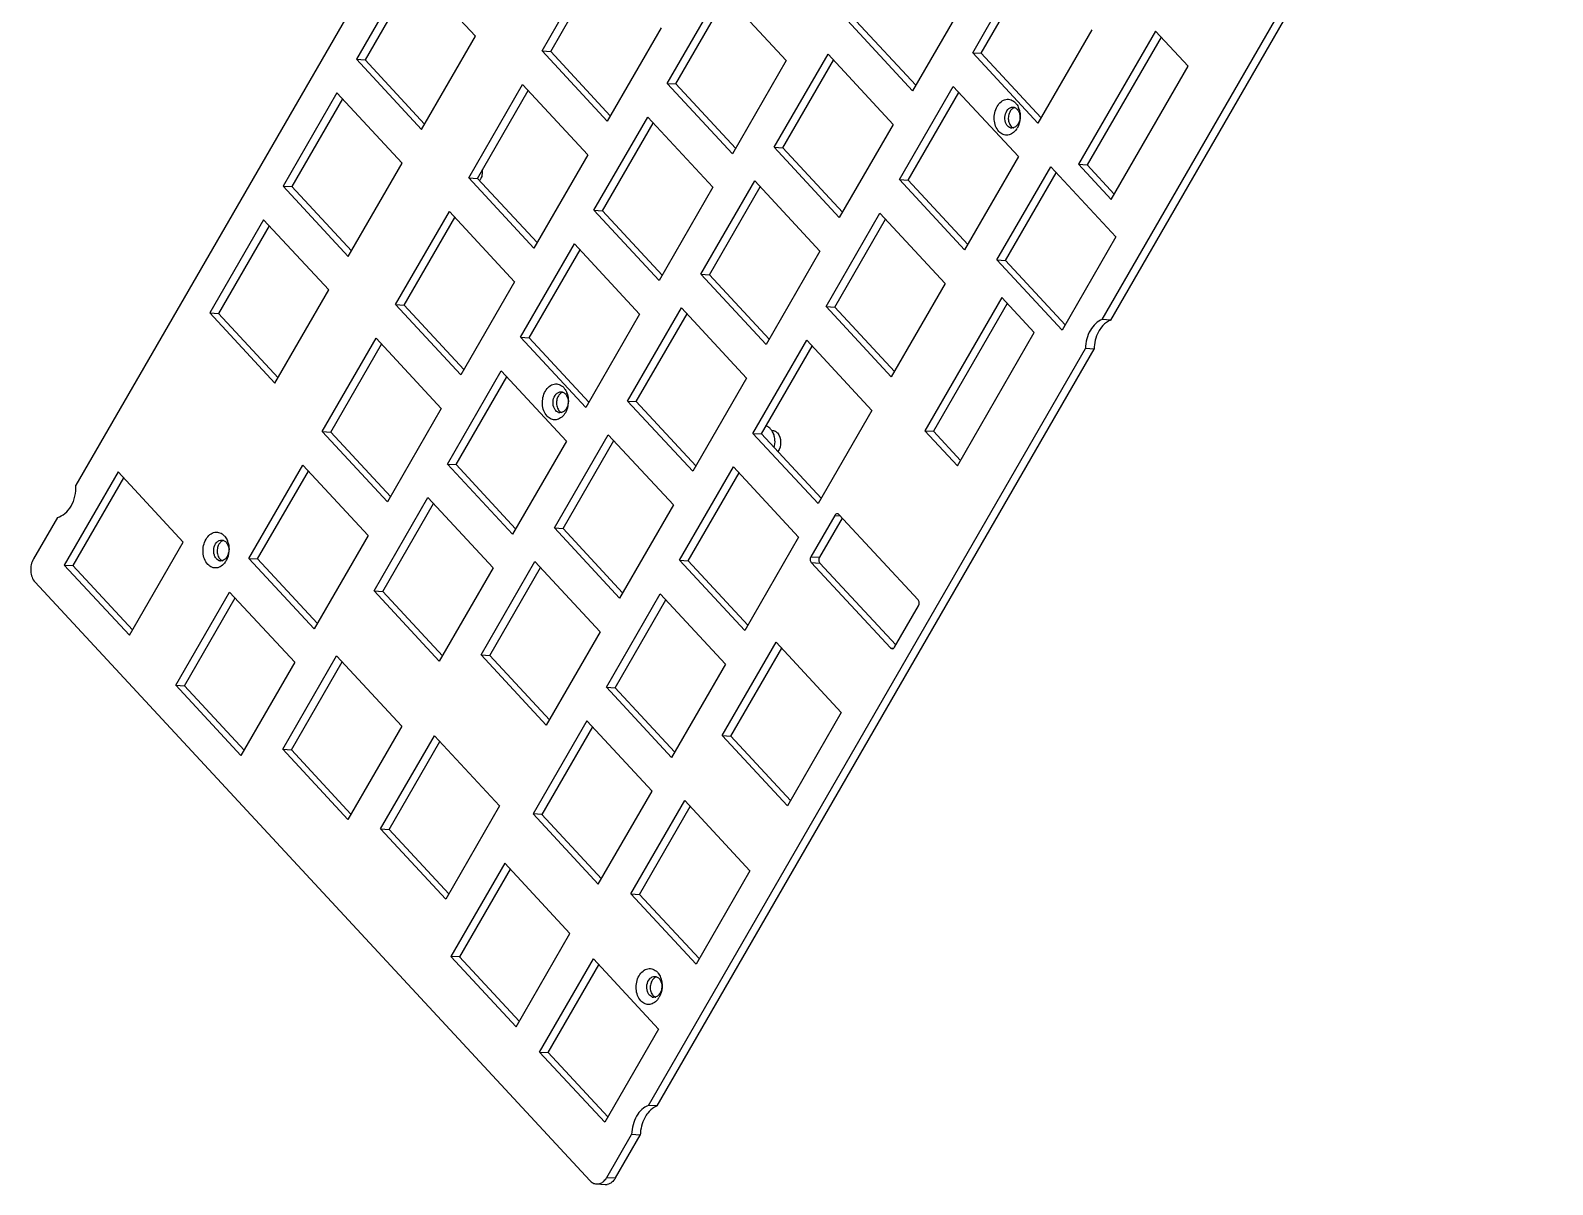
# Model space of a CAD drawing. Header units: millimetres. Extents: x -2394 to -1491, y -937 to 636.
# Drawn here: x -1924 to -1741.7, y -894.8 to -756.6 of the extents above; entities that cross this region are included whole.
import ezdxf

# ---------------------------------------------------------------- set-up
doc = ezdxf.new("R2010")
doc.units = ezdxf.units.MM
doc.header["$LTSCALE"] = 30.734
doc.layers.get('0').update_dxf_attribs({"linetype": 'CONTINUOUS'})

msp = doc.modelspace()

# ---------------------------------------------------------------- linework, layer by layer
at = {"color": 7, "linetype": 'Continuous'}
for p, q in [((-1795.633, -791.195), (-1742.747, -699.595)), ((-1794.596, -791.265), (-1741.711, -699.665)), ((-1866.416, -720.784), (-1918.532, -811.052)), ((-1878.506, -748.852), (-1884.953, -760.019)), ((-1870.703, -757.27), (-1878.506, -748.852)), ((-1862.716, -759.025), (-1856.269, -747.858)), ((-1861.68, -759.095), (-1855.605, -748.574)), ((-1811.151, -759.246), (-1804.703, -748.078)), ((-1810.115, -759.316), (-1804.04, -748.794)), ((-1877.842, -749.568), (-1883.917, -760.089)), ((-1847.733, -762.918), (-1841.286, -751.751)), ((-1846.697, -762.988), (-1840.622, -752.467)), ((-1841.286, -751.751), (-1833.483, -760.169)), ((-1811.898, -752.628), (-1818.345, -763.795)), ((-1848.466, -756.276), (-1854.913, -767.444)), ((-1818.345, -763.795), (-1826.148, -755.377)), ((-1817.972, -763.149), (-1825.112, -755.447)), ((-1877.15, -768.437), (-1870.703, -757.27)), ((-1796.901, -756.497), (-1803.348, -767.664)), ((-1789.257, -756.652), (-1798.468, -772.606)), ((-1788.594, -757.368), (-1797.431, -772.676)), ((-1785.355, -760.861), (-1789.257, -756.652)), ((-1884.953, -760.019), (-1877.15, -768.437)), ((-1884.953, -760.019), (-1883.917, -760.089)), ((-1854.913, -767.444), (-1862.716, -759.025)), ((-1862.716, -759.025), (-1861.68, -759.095)), ((-1854.541, -766.798), (-1861.68, -759.095)), ((-1834.921, -770.572), (-1828.474, -759.405)), ((-1828.474, -759.405), (-1820.671, -767.823)), ((-1811.151, -759.246), (-1810.115, -759.316)), ((-1803.348, -767.664), (-1811.151, -759.246)), ((-1802.975, -767.018), (-1810.115, -759.316)), ((-1883.917, -760.089), (-1876.777, -767.792)), ((-1833.483, -760.169), (-1839.93, -771.337)), ((-1833.885, -770.642), (-1827.81, -760.121)), ((-1794.566, -776.815), (-1785.355, -760.861)), ((-1871.489, -774.221), (-1865.042, -763.054)), ((-1865.042, -763.054), (-1857.239, -771.472)), ((-1839.93, -771.337), (-1847.733, -762.918)), ((-1847.733, -762.918), (-1846.697, -762.988)), ((-1839.557, -770.691), (-1846.697, -762.988)), ((-1819.924, -774.441), (-1813.477, -763.274)), ((-1813.477, -763.274), (-1805.674, -771.692)), ((-1887.279, -764.047), (-1893.726, -775.215)), ((-1886.615, -764.763), (-1892.69, -775.285)), ((-1879.476, -772.466), (-1887.279, -764.047)), ((-1870.453, -774.291), (-1864.379, -763.769)), ((-1818.888, -774.511), (-1812.813, -763.99)), ((-1856.506, -778.114), (-1850.059, -766.947)), ((-1850.059, -766.947), (-1842.256, -775.365)), ((-1855.47, -778.184), (-1849.395, -767.662)), ((-1820.671, -767.823), (-1827.118, -778.99)), ((-1827.118, -778.99), (-1834.921, -770.572)), ((-1834.921, -770.572), (-1833.885, -770.642)), ((-1826.745, -778.345), (-1833.885, -770.642)), ((-1885.923, -783.633), (-1879.476, -772.466)), ((-1857.239, -771.472), (-1863.687, -782.639)), ((-1805.674, -771.692), (-1812.121, -782.859)), ((-1798.468, -772.606), (-1797.431, -772.676)), ((-1798.468, -772.606), (-1794.566, -776.815)), ((-1797.431, -772.676), (-1794.193, -776.169)), ((-1863.687, -782.639), (-1871.489, -774.221)), ((-1871.489, -774.221), (-1870.453, -774.291)), ((-1863.314, -781.993), (-1870.453, -774.291)), ((-1843.694, -785.768), (-1837.247, -774.6)), ((-1837.247, -774.6), (-1829.444, -783.019)), ((-1819.924, -774.441), (-1818.888, -774.511)), ((-1812.121, -782.859), (-1819.924, -774.441)), ((-1811.748, -782.214), (-1818.888, -774.511)), ((-1808.247, -784.061), (-1801.8, -772.894)), ((-1807.211, -784.131), (-1801.136, -773.61)), ((-1801.8, -772.894), (-1793.997, -781.312)), ((-1893.726, -775.215), (-1885.923, -783.633)), ((-1893.726, -775.215), (-1892.69, -775.285)), ((-1892.69, -775.285), (-1885.55, -782.987)), ((-1842.256, -775.365), (-1848.703, -786.532)), ((-1842.658, -785.838), (-1836.583, -775.316)), ((-1880.263, -789.416), (-1873.815, -778.249)), ((-1873.815, -778.249), (-1866.012, -786.667)), ((-1848.703, -786.532), (-1856.506, -778.114)), ((-1856.506, -778.114), (-1855.47, -778.184)), ((-1848.33, -785.886), (-1855.47, -778.184)), ((-1896.052, -779.243), (-1902.499, -790.41)), ((-1895.388, -779.959), (-1901.463, -790.48)), ((-1888.249, -787.661), (-1896.052, -779.243)), ((-1879.226, -789.486), (-1873.152, -778.965)), ((-1828.697, -789.637), (-1822.25, -778.469)), ((-1827.661, -789.707), (-1821.586, -779.185)), ((-1822.25, -778.469), (-1814.447, -786.888)), ((-1793.997, -781.312), (-1800.444, -792.479)), ((-1865.279, -793.309), (-1858.832, -782.142)), ((-1864.243, -793.379), (-1858.168, -782.858)), ((-1858.832, -782.142), (-1851.029, -790.56)), ((-1829.444, -783.019), (-1835.891, -794.186)), ((-1808.247, -784.061), (-1807.211, -784.131)), ((-1800.444, -792.479), (-1808.247, -784.061)), ((-1800.072, -791.834), (-1807.211, -784.131)), ((-1866.012, -786.667), (-1872.46, -797.835)), ((-1835.891, -794.186), (-1843.694, -785.768)), ((-1843.694, -785.768), (-1842.658, -785.838)), ((-1835.518, -793.54), (-1842.658, -785.838)), ((-1814.447, -786.888), (-1820.894, -798.055)), ((-1894.696, -798.828), (-1888.249, -787.661)), ((-1807.678, -788.559), (-1816.889, -804.512)), ((-1803.777, -792.768), (-1807.678, -788.559)), ((-1902.499, -790.41), (-1894.696, -798.828)), ((-1902.499, -790.41), (-1901.463, -790.48)), ((-1901.463, -790.48), (-1894.324, -798.183)), ((-1872.46, -797.835), (-1880.263, -789.416)), ((-1880.263, -789.416), (-1879.226, -789.486)), ((-1872.087, -797.189), (-1879.226, -789.486)), ((-1851.029, -790.56), (-1857.476, -801.727)), ((-1852.467, -800.963), (-1846.02, -789.796)), ((-1851.431, -801.033), (-1845.356, -790.512)), ((-1846.02, -789.796), (-1838.217, -798.214)), ((-1828.697, -789.637), (-1827.661, -789.707)), ((-1820.894, -798.055), (-1828.697, -789.637)), ((-1820.521, -797.409), (-1827.661, -789.707)), ((-1807.015, -789.275), (-1815.852, -804.582)), ((-1812.987, -808.721), (-1803.777, -792.768)), ((-1794.596, -791.265), (-1795.633, -791.195)), ((-1889.036, -804.612), (-1882.588, -793.445)), ((-1887.999, -804.682), (-1881.925, -794.16)), ((-1882.588, -793.445), (-1874.785, -801.863)), ((-1857.476, -801.727), (-1865.279, -793.309)), ((-1865.279, -793.309), (-1864.243, -793.379)), ((-1857.104, -801.082), (-1864.243, -793.379)), ((-1849.975, -885.319), (-1797.643, -794.677)), ((-1837.47, -804.832), (-1831.023, -793.665)), ((-1836.434, -804.902), (-1830.359, -794.381)), ((-1831.023, -793.665), (-1823.22, -802.083)), ((-1796.606, -794.747), (-1797.643, -794.677)), ((-1848.939, -885.389), (-1796.606, -794.747)), ((-1874.052, -808.505), (-1867.605, -797.337)), ((-1873.016, -808.575), (-1866.941, -798.053)), ((-1867.605, -797.337), (-1859.802, -805.756)), ((-1838.217, -798.214), (-1844.664, -809.381)), ((-1874.785, -801.863), (-1881.233, -813.03)), ((-1844.664, -809.381), (-1852.467, -800.963)), ((-1852.467, -800.963), (-1851.431, -801.033)), ((-1844.292, -808.736), (-1851.431, -801.033)), ((-1823.22, -802.083), (-1829.667, -813.25)), ((-1881.233, -813.03), (-1889.036, -804.612)), ((-1889.036, -804.612), (-1887.999, -804.682)), ((-1880.86, -812.384), (-1887.999, -804.682)), ((-1861.24, -816.159), (-1854.793, -804.991)), ((-1854.793, -804.991), (-1846.99, -813.41)), ((-1829.667, -813.25), (-1837.47, -804.832)), ((-1837.47, -804.832), (-1836.434, -804.902)), ((-1829.294, -812.605), (-1836.434, -804.902)), ((-1835.246, -804.472), (-1835.128, -804.48)), ((-1816.889, -804.512), (-1815.852, -804.582)), ((-1816.889, -804.512), (-1812.987, -808.721)), ((-1815.852, -804.582), (-1812.614, -808.075)), ((-1859.802, -805.756), (-1866.249, -816.923)), ((-1860.204, -816.229), (-1854.13, -805.707)), ((-1897.809, -819.807), (-1891.361, -808.64)), ((-1891.361, -808.64), (-1883.558, -817.058)), ((-1866.249, -816.923), (-1874.052, -808.505)), ((-1874.052, -808.505), (-1873.016, -808.575)), ((-1865.877, -816.277), (-1873.016, -808.575)), ((-1846.243, -820.028), (-1839.796, -808.86)), ((-1839.796, -808.86), (-1831.993, -817.279)), ((-1913.483, -809.434), (-1919.93, -820.602)), ((-1912.819, -810.15), (-1918.894, -820.672)), ((-1905.68, -817.853), (-1913.483, -809.434)), ((-1896.772, -819.877), (-1890.698, -809.356)), ((-1845.207, -820.098), (-1839.132, -809.576)), ((-1882.825, -823.7), (-1876.378, -812.533)), ((-1876.378, -812.533), (-1868.575, -820.951)), ((-1881.789, -823.77), (-1875.715, -813.249)), ((-1846.99, -813.41), (-1853.438, -824.577)), ((-1827.669, -814.659), (-1830.524, -819.604)), ((-1827.669, -814.659), (-1827.029, -814.702)), ((-1817.685, -824.782), (-1827.16, -814.56)), ((-1920.759, -814.908), (-1923.618, -819.86)), ((-1853.438, -824.577), (-1861.24, -816.159)), ((-1861.24, -816.159), (-1860.204, -816.229)), ((-1853.065, -823.931), (-1860.204, -816.229)), ((-1826.775, -814.975), (-1829.488, -819.674)), ((-1912.127, -829.02), (-1905.68, -817.853)), ((-1883.558, -817.058), (-1890.006, -828.225)), ((-1831.993, -817.279), (-1838.44, -828.446)), ((-1890.006, -828.225), (-1897.809, -819.807)), ((-1897.809, -819.807), (-1896.772, -819.877)), ((-1889.633, -827.58), (-1896.772, -819.877)), ((-1870.014, -831.354), (-1863.566, -820.187)), ((-1863.566, -820.187), (-1855.763, -828.605)), ((-1838.44, -828.446), (-1846.243, -820.028)), ((-1846.243, -820.028), (-1845.207, -820.098)), ((-1838.068, -827.8), (-1845.207, -820.098)), ((-1830.524, -819.604), (-1829.488, -819.674)), ((-1919.93, -820.602), (-1912.127, -829.02)), ((-1919.93, -820.602), (-1918.894, -820.672)), ((-1918.894, -820.672), (-1911.755, -828.374)), ((-1868.575, -820.951), (-1875.023, -832.118)), ((-1868.977, -831.424), (-1862.903, -820.903)), ((-1830.476, -820.304), (-1829.439, -820.373)), ((-1830.476, -820.304), (-1821.001, -830.526)), ((-1829.439, -820.373), (-1820.349, -830.18)), ((-1923.424, -822.658), (-1856.988, -894.333)), ((-1906.582, -835.003), (-1900.134, -823.836)), ((-1900.134, -823.836), (-1892.332, -832.254)), ((-1875.023, -832.118), (-1882.825, -823.7)), ((-1882.825, -823.7), (-1881.789, -823.77)), ((-1874.65, -831.473), (-1881.789, -823.77)), ((-1905.546, -835.073), (-1899.471, -824.551)), ((-1855.016, -835.223), (-1848.569, -824.056)), ((-1853.98, -835.293), (-1847.906, -824.772)), ((-1848.569, -824.056), (-1840.766, -832.474)), ((-1820.492, -830.427), (-1817.636, -825.482)), ((-1855.763, -828.605), (-1862.211, -839.772)), ((-1841.131, -841.018), (-1834.684, -829.851)), ((-1840.095, -841.088), (-1834.021, -830.567)), ((-1834.684, -829.851), (-1826.881, -838.269)), ((-1821.001, -830.526), (-1820.611, -830.552)), ((-1892.332, -832.254), (-1898.779, -843.421)), ((-1893.77, -842.657), (-1887.323, -831.489)), ((-1892.734, -842.727), (-1886.659, -832.205)), ((-1887.323, -831.489), (-1879.52, -839.908)), ((-1862.211, -839.772), (-1870.014, -831.354)), ((-1870.014, -831.354), (-1868.977, -831.424)), ((-1861.838, -839.126), (-1868.977, -831.424)), ((-1840.766, -832.474), (-1847.214, -843.641)), ((-1898.779, -843.421), (-1906.582, -835.003)), ((-1906.582, -835.003), (-1905.546, -835.073)), ((-1898.406, -842.775), (-1905.546, -835.073)), ((-1855.016, -835.223), (-1853.98, -835.293)), ((-1847.214, -843.641), (-1855.016, -835.223)), ((-1846.841, -842.995), (-1853.98, -835.293)), ((-1826.881, -838.269), (-1833.329, -849.437)), ((-1879.52, -839.908), (-1885.967, -851.075)), ((-1857.342, -839.251), (-1863.79, -850.419)), ((-1856.679, -839.967), (-1862.753, -850.488)), ((-1849.539, -847.669), (-1857.342, -839.251)), ((-1882.054, -852.209), (-1875.607, -841.042)), ((-1881.018, -852.279), (-1874.943, -841.757)), ((-1875.607, -841.042), (-1867.804, -849.46)), ((-1841.131, -841.018), (-1840.095, -841.088)), ((-1833.329, -849.437), (-1841.131, -841.018)), ((-1832.956, -848.791), (-1840.095, -841.088)), ((-1885.967, -851.075), (-1893.77, -842.657)), ((-1893.77, -842.657), (-1892.734, -842.727)), ((-1885.594, -850.429), (-1892.734, -842.727)), ((-1855.987, -858.837), (-1849.539, -847.669)), ((-1852.076, -859.975), (-1845.629, -848.808)), ((-1845.629, -848.808), (-1837.826, -857.226)), ((-1867.804, -849.46), (-1874.251, -860.627)), ((-1863.79, -850.419), (-1855.987, -858.837)), ((-1862.753, -850.488), (-1863.79, -850.419)), ((-1862.753, -850.488), (-1855.614, -858.191)), ((-1851.04, -860.045), (-1844.965, -849.523)), ((-1874.251, -860.627), (-1882.054, -852.209)), ((-1882.054, -852.209), (-1881.018, -852.279)), ((-1873.878, -859.981), (-1881.018, -852.279)), ((-1867.191, -856.309), (-1873.638, -867.477)), ((-1859.388, -864.727), (-1867.191, -856.309)), ((-1866.527, -857.025), (-1872.602, -867.546)), ((-1837.826, -857.226), (-1844.273, -868.393)), ((-1852.076, -859.975), (-1851.04, -860.045)), ((-1844.273, -868.393), (-1852.076, -859.975)), ((-1843.9, -867.747), (-1851.04, -860.045)), ((-1865.835, -875.895), (-1859.388, -864.727)), ((-1873.638, -867.477), (-1865.835, -875.895)), ((-1872.602, -867.546), (-1873.638, -867.477)), ((-1872.602, -867.546), (-1865.462, -875.249)), ((-1863.02, -878.931), (-1856.573, -867.764)), ((-1861.984, -879.001), (-1855.91, -868.48)), ((-1856.573, -867.764), (-1848.77, -876.182)), ((-1848.77, -876.182), (-1855.218, -887.349)), ((-1863.02, -878.931), (-1861.984, -879.001)), ((-1855.218, -887.349), (-1863.02, -878.931)), ((-1854.845, -886.704), (-1861.984, -879.001)), ((-1848.939, -885.389), (-1849.975, -885.319)), ((-1854.952, -893.94), (-1851.985, -888.801)), ((-1853.916, -894.01), (-1850.949, -888.871)), ((-1850.949, -888.871), (-1851.985, -888.801)), ((-1856.202, -894.733), (-1855.165, -894.803)), ((-1854.952, -893.94), (-1853.916, -894.01))]:
    msp.add_line(p, q, dxfattribs=at)
for centre, radius, start, end in [((-1807.848, -766.747), 2.369, 19.34518, 21.50483), ((-1806.429, -767.586), 0.673, 249.4994, 254.31806), ((-1806.435, -767.605), 0.653, 254.34493, 266.14095), ((-1806.445, -767.549), 0.711, 285.6252, 289.42101), ((-1807.75, -767.147), 2.23, 325.30026, 330.02624), ((-1871.911, -773.425), 2.07, 347.67468, 4.8481), ((-1861.948, -800.841), 2.369, 19.34518, 21.50483), ((-1860.53, -801.68), 0.673, 249.4994, 254.31806), ((-1860.536, -801.699), 0.653, 254.34493, 266.14095), ((-1860.546, -801.642), 0.711, 285.6252, 289.42101), ((-1861.85, -801.241), 2.23, 325.30026, 330.02624), ((-1836.209, -804.986), 1.078, 70.04247, 72.78844), ((-1902.587, -818.59), 2.369, 19.34518, 21.50483), ((-1901.169, -819.429), 0.673, 249.4994, 254.31806), ((-1901.174, -819.448), 0.653, 254.34493, 266.14095), ((-1901.185, -819.391), 0.711, 285.6252, 289.42101), ((-1902.489, -818.99), 2.23, 325.30026, 330.02624), ((-1850.728, -870.862), 2.369, 19.34518, 21.50483), ((-1849.309, -871.702), 0.673, 249.4994, 254.31806), ((-1849.315, -871.721), 0.653, 254.34493, 266.14095), ((-1849.325, -871.664), 0.711, 285.6252, 289.42101), ((-1850.63, -871.262), 2.23, 325.30026, 330.02624), ((-1855.095, -893.743), 1.062, 266.21283, 280.45721)]:
    msp.add_arc(centre, radius, start, end, dxfattribs=at)
for points, knots in [([(-1808.007, -768.683), (-1808.352, -768.311), (-1808.624, -767.49), (-1808.542, -766.434), (-1808.265, -765.678), (-1807.8, -765.099), (-1807.189, -764.786), (-1806.526, -764.838), (-1806.173, -765.095), (-1806.026, -765.253)], [0, 0, 0, 0, 0.2627513, 0.407557, 0.5469772, 0.6729125, 0.7839529, 0.8884344, 1, 1, 1, 1]), ([(-1806.026, -765.253), (-1805.987, -765.296), (-1805.83, -765.485), (-1805.712, -765.705), (-1805.643, -765.878)], [0, 0, 0, 0, 0.2380765, 1, 1, 1, 1]), ([(-1807.216, -767.582), (-1807.304, -767.324), (-1807.337, -766.769), (-1807.119, -766.25), (-1806.946, -766.056)], [0, 0, 0, 0, 0.5116141, 1, 1, 1, 1]), ([(-1806.946, -766.056), (-1806.863, -765.962), (-1806.67, -765.806), (-1806.424, -765.755), (-1806.311, -765.763)], [0, 0, 0, 0, 0.5251894, 1, 1, 1, 1]), ([(-1806.884, -767.072), (-1806.885, -767.143), (-1806.872, -767.413), (-1806.791, -767.683), (-1806.689, -767.855)], [0, 0, 0, 0, 0.261664, 1, 1, 1, 1]), ([(-1806.531, -766.084), (-1806.559, -766.114), (-1806.665, -766.249), (-1806.744, -766.404), (-1806.788, -766.527)], [0, 0, 0, 0, 0.2391772, 1, 1, 1, 1]), ([(-1806.121, -765.815), (-1806.159, -765.825), (-1806.314, -765.883), (-1806.448, -765.99), (-1806.531, -766.084)], [0, 0, 0, 0, 0.237164, 1, 1, 1, 1]), ([(-1805.819, -766.013), (-1805.765, -766.071), (-1805.564, -766.353), (-1805.488, -766.712), (-1805.491, -766.976)], [0, 0, 0, 0, 0.2303945, 1, 1, 1, 1]), ([(-1805.469, -766.67), (-1805.46, -766.81), (-1805.461, -767.357), (-1805.615, -767.908), (-1805.818, -768.261)], [0, 0, 0, 0, 0.256167, 1, 1, 1, 1]), ([(-1805.612, -765.962), (-1805.593, -766.018), (-1805.521, -766.248), (-1805.482, -766.488), (-1805.469, -766.67)], [0, 0, 0, 0, 0.2445506, 1, 1, 1, 1]), ([(-1805.917, -768.416), (-1806.044, -768.599), (-1806.34, -768.914), (-1806.926, -769.158), (-1807.54, -769.077), (-1807.869, -768.832), (-1808.007, -768.683)], [0, 0, 0, 0, 0.2734501, 0.5171602, 0.7503839, 1, 1, 1, 1]), ([(-1806.971, -768.007), (-1806.997, -767.979), (-1807.101, -767.851), (-1807.175, -767.701), (-1807.216, -767.582)], [0, 0, 0, 0, 0.2365284, 1, 1, 1, 1]), ([(-1806.665, -768.217), (-1806.693, -768.207), (-1806.807, -768.156), (-1806.907, -768.076), (-1806.971, -768.007)], [0, 0, 0, 0, 0.2418604, 1, 1, 1, 1]), ([(-1806.556, -768.035), (-1806.535, -768.058), (-1806.448, -768.143), (-1806.342, -768.21), (-1806.259, -768.242)], [0, 0, 0, 0, 0.2601906, 1, 1, 1, 1]), ([(-1805.588, -767.521), (-1805.645, -767.682), (-1805.801, -767.97), (-1806.069, -768.17), (-1806.209, -768.219)], [0, 0, 0, 0, 0.5349824, 1, 1, 1, 1]), ([(-1869.889, -773.867), (-1869.903, -773.932), (-1869.97, -774.18), (-1870.088, -774.415), (-1870.204, -774.565)], [0, 0, 0, 0, 0.2609376, 1, 1, 1, 1]), ([(-1795.633, -791.195), (-1795.921, -791.301), (-1796.483, -791.664), (-1797.114, -792.488), (-1797.529, -793.524), (-1797.635, -794.288), (-1797.643, -794.677)], [0, 0, 0, 0, 0.2177218, 0.4602171, 0.72452, 1, 1, 1, 1]), ([(-1795.723, -792.118), (-1795.861, -792.291), (-1796.368, -793.079), (-1796.592, -794.034), (-1796.606, -794.747)], [0, 0, 0, 0, 0.2370169, 1, 1, 1, 1]), ([(-1794.596, -791.265), (-1794.702, -791.304), (-1795.134, -791.503), (-1795.498, -791.834), (-1795.723, -792.118)], [0, 0, 0, 0, 0.2365376, 1, 1, 1, 1]), ([(-1862.107, -802.777), (-1862.452, -802.405), (-1862.724, -801.584), (-1862.643, -800.528), (-1862.365, -799.772), (-1861.901, -799.192), (-1861.289, -798.879), (-1860.627, -798.932), (-1860.273, -799.189), (-1860.127, -799.347)], [0, 0, 0, 0, 0.2627513, 0.407557, 0.5469772, 0.6729125, 0.7839529, 0.8884344, 1, 1, 1, 1]), ([(-1861.316, -801.676), (-1861.404, -801.418), (-1861.438, -800.863), (-1861.22, -800.344), (-1861.047, -800.149)], [0, 0, 0, 0, 0.5116141, 1, 1, 1, 1]), ([(-1861.047, -800.149), (-1860.963, -800.055), (-1860.771, -799.9), (-1860.525, -799.849), (-1860.411, -799.857)], [0, 0, 0, 0, 0.5251894, 1, 1, 1, 1]), ([(-1860.222, -799.908), (-1860.259, -799.919), (-1860.414, -799.976), (-1860.548, -800.083), (-1860.632, -800.177)], [0, 0, 0, 0, 0.237164, 1, 1, 1, 1]), ([(-1860.127, -799.347), (-1860.087, -799.39), (-1859.93, -799.579), (-1859.812, -799.798), (-1859.744, -799.972)], [0, 0, 0, 0, 0.2380765, 1, 1, 1, 1]), ([(-1859.92, -800.107), (-1859.866, -800.165), (-1859.664, -800.446), (-1859.588, -800.805), (-1859.592, -801.07)], [0, 0, 0, 0, 0.2303945, 1, 1, 1, 1]), ([(-1859.713, -800.056), (-1859.693, -800.111), (-1859.622, -800.342), (-1859.582, -800.582), (-1859.57, -800.763)], [0, 0, 0, 0, 0.2445506, 1, 1, 1, 1]), ([(-1861.071, -802.101), (-1861.097, -802.072), (-1861.201, -801.945), (-1861.276, -801.795), (-1861.316, -801.676)], [0, 0, 0, 0, 0.2365284, 1, 1, 1, 1]), ([(-1860.984, -801.166), (-1860.985, -801.237), (-1860.972, -801.507), (-1860.892, -801.777), (-1860.79, -801.949)], [0, 0, 0, 0, 0.261664, 1, 1, 1, 1]), ([(-1860.632, -800.177), (-1860.659, -800.208), (-1860.766, -800.342), (-1860.844, -800.498), (-1860.888, -800.621)], [0, 0, 0, 0, 0.2391772, 1, 1, 1, 1]), ([(-1859.688, -801.615), (-1859.745, -801.776), (-1859.901, -802.063), (-1860.169, -802.264), (-1860.309, -802.313)], [0, 0, 0, 0, 0.5349824, 1, 1, 1, 1]), ([(-1859.57, -800.763), (-1859.56, -800.903), (-1859.562, -801.451), (-1859.715, -802.002), (-1859.919, -802.355)], [0, 0, 0, 0, 0.256167, 1, 1, 1, 1]), ([(-1860.017, -802.51), (-1860.144, -802.693), (-1860.44, -803.008), (-1861.027, -803.251), (-1861.641, -803.17), (-1861.969, -802.926), (-1862.107, -802.777)], [0, 0, 0, 0, 0.2734501, 0.5171602, 0.7503839, 1, 1, 1, 1]), ([(-1860.766, -802.311), (-1860.794, -802.3), (-1860.907, -802.249), (-1861.007, -802.17), (-1861.071, -802.101)], [0, 0, 0, 0, 0.2418604, 1, 1, 1, 1]), ([(-1860.656, -802.129), (-1860.635, -802.152), (-1860.548, -802.237), (-1860.443, -802.303), (-1860.359, -802.336)], [0, 0, 0, 0, 0.2601906, 1, 1, 1, 1]), ([(-1835.345, -804.312), (-1835.38, -804.273), (-1835.525, -804.133), (-1835.701, -804.024), (-1835.841, -803.973)], [0, 0, 0, 0, 0.2609234, 1, 1, 1, 1]), ([(-1834.988, -804.893), (-1835.002, -804.858), (-1835.059, -804.724), (-1835.13, -804.596), (-1835.191, -804.506)], [0, 0, 0, 0, 0.2568867, 1, 1, 1, 1]), ([(-1834.826, -805.629), (-1834.831, -805.565), (-1834.857, -805.314), (-1834.919, -805.067), (-1834.988, -804.893)], [0, 0, 0, 0, 0.2562979, 1, 1, 1, 1]), ([(-1834.911, -804.526), (-1834.877, -804.539), (-1834.738, -804.6), (-1834.616, -804.696), (-1834.539, -804.78)], [0, 0, 0, 0, 0.2414709, 1, 1, 1, 1]), ([(-1834.539, -804.78), (-1834.279, -805.06), (-1834.028, -805.879), (-1834.245, -806.688), (-1834.48, -807.013)], [0, 0, 0, 0, 0.4874752, 1, 1, 1, 1]), ([(-1920.759, -814.908), (-1920.428, -814.827), (-1919.766, -814.465), (-1919.041, -813.547), (-1918.594, -812.364), (-1918.514, -811.492), (-1918.532, -811.052)], [0, 0, 0, 0, 0.2143395, 0.4562139, 0.7227617, 1, 1, 1, 1]), ([(-1827.356, -814.46), (-1827.416, -814.456), (-1827.548, -814.497), (-1827.634, -814.599), (-1827.669, -814.659)], [0, 0, 0, 0, 0.4637418, 1, 1, 1, 1]), ([(-1827.16, -814.56), (-1827.173, -814.546), (-1827.228, -814.495), (-1827.302, -814.464), (-1827.356, -814.46)], [0, 0, 0, 0, 0.265136, 1, 1, 1, 1]), ([(-1902.746, -820.526), (-1903.091, -820.154), (-1903.363, -819.333), (-1903.282, -818.277), (-1903.004, -817.521), (-1902.54, -816.942), (-1901.928, -816.629), (-1901.266, -816.681), (-1900.912, -816.938), (-1900.766, -817.096)], [0, 0, 0, 0, 0.2627513, 0.407557, 0.5469772, 0.6729125, 0.7839529, 0.8884344, 1, 1, 1, 1]), ([(-1901.955, -819.425), (-1902.043, -819.167), (-1902.077, -818.612), (-1901.859, -818.093), (-1901.686, -817.898)], [0, 0, 0, 0, 0.5116141, 1, 1, 1, 1]), ([(-1901.686, -817.898), (-1901.602, -817.804), (-1901.41, -817.649), (-1901.164, -817.598), (-1901.05, -817.606)], [0, 0, 0, 0, 0.5251894, 1, 1, 1, 1]), ([(-1901.271, -817.926), (-1901.298, -817.957), (-1901.405, -818.091), (-1901.483, -818.247), (-1901.527, -818.37)], [0, 0, 0, 0, 0.2391772, 1, 1, 1, 1]), ([(-1900.861, -817.657), (-1900.898, -817.668), (-1901.053, -817.726), (-1901.187, -817.832), (-1901.271, -817.926)], [0, 0, 0, 0, 0.237164, 1, 1, 1, 1]), ([(-1900.766, -817.096), (-1900.726, -817.139), (-1900.569, -817.328), (-1900.451, -817.547), (-1900.383, -817.721)], [0, 0, 0, 0, 0.2380765, 1, 1, 1, 1]), ([(-1900.559, -817.856), (-1900.505, -817.914), (-1900.303, -818.195), (-1900.227, -818.554), (-1900.231, -818.819)], [0, 0, 0, 0, 0.2303945, 1, 1, 1, 1]), ([(-1900.352, -817.805), (-1900.332, -817.86), (-1900.26, -818.091), (-1900.221, -818.331), (-1900.209, -818.512)], [0, 0, 0, 0, 0.2445506, 1, 1, 1, 1]), ([(-1923.618, -819.86), (-1923.87, -820.297), (-1924.082, -821.307), (-1923.745, -822.312), (-1923.424, -822.658)], [0, 0, 0, 0, 0.5169818, 1, 1, 1, 1]), ([(-1901.71, -819.85), (-1901.736, -819.821), (-1901.84, -819.694), (-1901.915, -819.544), (-1901.955, -819.425)], [0, 0, 0, 0, 0.2365284, 1, 1, 1, 1]), ([(-1901.405, -820.06), (-1901.433, -820.049), (-1901.546, -819.998), (-1901.646, -819.919), (-1901.71, -819.85)], [0, 0, 0, 0, 0.2418604, 1, 1, 1, 1]), ([(-1901.623, -818.915), (-1901.624, -818.986), (-1901.611, -819.256), (-1901.531, -819.526), (-1901.429, -819.698)], [0, 0, 0, 0, 0.261664, 1, 1, 1, 1]), ([(-1901.295, -819.878), (-1901.274, -819.901), (-1901.187, -819.986), (-1901.082, -820.052), (-1900.998, -820.085)], [0, 0, 0, 0, 0.2601906, 1, 1, 1, 1]), ([(-1900.327, -819.364), (-1900.384, -819.525), (-1900.54, -819.812), (-1900.808, -820.013), (-1900.948, -820.062)], [0, 0, 0, 0, 0.5349824, 1, 1, 1, 1]), ([(-1900.209, -818.512), (-1900.199, -818.652), (-1900.201, -819.2), (-1900.354, -819.751), (-1900.558, -820.104)], [0, 0, 0, 0, 0.256167, 1, 1, 1, 1]), ([(-1830.524, -819.604), (-1830.587, -819.713), (-1830.64, -819.966), (-1830.556, -820.217), (-1830.476, -820.304)], [0, 0, 0, 0, 0.516988, 1, 1, 1, 1]), ([(-1829.488, -819.674), (-1829.551, -819.783), (-1829.604, -820.036), (-1829.519, -820.287), (-1829.439, -820.373)], [0, 0, 0, 0, 0.516988, 1, 1, 1, 1]), ([(-1900.656, -820.259), (-1900.783, -820.442), (-1901.079, -820.757), (-1901.666, -821), (-1902.28, -820.919), (-1902.608, -820.675), (-1902.746, -820.526)], [0, 0, 0, 0, 0.2734501, 0.5171602, 0.7503839, 1, 1, 1, 1]), ([(-1817.636, -825.482), (-1817.573, -825.373), (-1817.52, -825.12), (-1817.605, -824.869), (-1817.685, -824.782)], [0, 0, 0, 0, 0.516988, 1, 1, 1, 1]), ([(-1821.001, -830.526), (-1820.987, -830.54), (-1820.932, -830.591), (-1820.859, -830.622), (-1820.804, -830.626)], [0, 0, 0, 0, 0.265136, 1, 1, 1, 1]), ([(-1820.644, -830.587), (-1820.629, -830.578), (-1820.568, -830.536), (-1820.52, -830.476), (-1820.492, -830.427)], [0, 0, 0, 0, 0.2362048, 1, 1, 1, 1]), ([(-1850.887, -872.798), (-1851.232, -872.426), (-1851.504, -871.605), (-1851.422, -870.549), (-1851.145, -869.793), (-1850.68, -869.214), (-1850.069, -868.901), (-1849.406, -868.953), (-1849.053, -869.21), (-1848.907, -869.368)], [0, 0, 0, 0, 0.2627513, 0.407557, 0.5469772, 0.6729125, 0.7839529, 0.8884344, 1, 1, 1, 1]), ([(-1848.907, -869.368), (-1848.867, -869.411), (-1848.71, -869.6), (-1848.592, -869.82), (-1848.523, -869.994)], [0, 0, 0, 0, 0.2380765, 1, 1, 1, 1]), ([(-1850.096, -871.698), (-1850.184, -871.439), (-1850.217, -870.885), (-1849.999, -870.365), (-1849.826, -870.171)], [0, 0, 0, 0, 0.5116141, 1, 1, 1, 1]), ([(-1849.826, -870.171), (-1849.743, -870.077), (-1849.55, -869.922), (-1849.304, -869.871), (-1849.191, -869.878)], [0, 0, 0, 0, 0.5251894, 1, 1, 1, 1]), ([(-1849.764, -871.187), (-1849.765, -871.258), (-1849.752, -871.528), (-1849.671, -871.798), (-1849.569, -871.97)], [0, 0, 0, 0, 0.261664, 1, 1, 1, 1]), ([(-1849.412, -870.199), (-1849.439, -870.229), (-1849.545, -870.364), (-1849.624, -870.52), (-1849.668, -870.642)], [0, 0, 0, 0, 0.2391772, 1, 1, 1, 1]), ([(-1849.001, -869.93), (-1849.039, -869.94), (-1849.194, -869.998), (-1849.328, -870.105), (-1849.412, -870.199)], [0, 0, 0, 0, 0.237164, 1, 1, 1, 1]), ([(-1848.699, -870.128), (-1848.645, -870.186), (-1848.444, -870.468), (-1848.368, -870.827), (-1848.371, -871.092)], [0, 0, 0, 0, 0.2303945, 1, 1, 1, 1]), ([(-1848.349, -870.785), (-1848.34, -870.925), (-1848.341, -871.472), (-1848.495, -872.024), (-1848.698, -872.376)], [0, 0, 0, 0, 0.256167, 1, 1, 1, 1]), ([(-1848.492, -870.077), (-1848.473, -870.133), (-1848.401, -870.363), (-1848.362, -870.603), (-1848.349, -870.785)], [0, 0, 0, 0, 0.2445506, 1, 1, 1, 1]), ([(-1848.797, -872.531), (-1848.924, -872.715), (-1849.22, -873.029), (-1849.806, -873.273), (-1850.42, -873.192), (-1850.749, -872.947), (-1850.887, -872.798)], [0, 0, 0, 0, 0.2734501, 0.5171602, 0.7503839, 1, 1, 1, 1]), ([(-1849.851, -872.122), (-1849.877, -872.094), (-1849.981, -871.967), (-1850.055, -871.816), (-1850.096, -871.698)], [0, 0, 0, 0, 0.2365284, 1, 1, 1, 1]), ([(-1849.545, -872.332), (-1849.573, -872.322), (-1849.687, -872.271), (-1849.787, -872.191), (-1849.851, -872.122)], [0, 0, 0, 0, 0.2418604, 1, 1, 1, 1]), ([(-1849.436, -872.15), (-1849.415, -872.174), (-1849.328, -872.258), (-1849.222, -872.325), (-1849.139, -872.357)], [0, 0, 0, 0, 0.2601906, 1, 1, 1, 1]), ([(-1848.468, -871.636), (-1848.525, -871.797), (-1848.681, -872.085), (-1848.949, -872.285), (-1849.089, -872.335)], [0, 0, 0, 0, 0.5349824, 1, 1, 1, 1]), ([(-1849.975, -885.319), (-1850.264, -885.425), (-1850.826, -885.788), (-1851.457, -886.612), (-1851.871, -887.649), (-1851.977, -888.412), (-1851.985, -888.801)], [0, 0, 0, 0, 0.2177218, 0.4602171, 0.72452, 1, 1, 1, 1]), ([(-1848.939, -885.389), (-1849.044, -885.428), (-1849.476, -885.627), (-1849.84, -885.958), (-1850.066, -886.242)], [0, 0, 0, 0, 0.2365376, 1, 1, 1, 1]), ([(-1850.066, -886.242), (-1850.203, -886.415), (-1850.711, -887.203), (-1850.934, -888.159), (-1850.949, -888.871)], [0, 0, 0, 0, 0.2370169, 1, 1, 1, 1]), ([(-1856.988, -894.333), (-1856.883, -894.446), (-1856.643, -894.637), (-1856.346, -894.723), (-1856.202, -894.733)], [0, 0, 0, 0, 0.5169844, 1, 1, 1, 1]), ([(-1856.202, -894.733), (-1856.062, -894.742), (-1855.765, -894.701), (-1855.507, -894.552), (-1855.39, -894.459)], [0, 0, 0, 0, 0.4832093, 1, 1, 1, 1]), ([(-1855.39, -894.459), (-1855.347, -894.425), (-1855.177, -894.274), (-1855.039, -894.089), (-1854.952, -893.94)], [0, 0, 0, 0, 0.2394293, 1, 1, 1, 1]), ([(-1853.916, -894.01), (-1854.03, -894.207), (-1854.304, -894.551), (-1854.705, -894.751), (-1854.903, -894.787)], [0, 0, 0, 0, 0.5316377, 1, 1, 1, 1])]:
    msp.add_open_spline(points, degree=3, knots=knots, dxfattribs=at)
for points in [[(-1806.788, -766.527), (-1806.85, -766.701), (-1806.882, -766.888), (-1806.884, -767.072)], [(-1806.311, -765.763), (-1806.244, -765.767), (-1806.178, -765.782), (-1806.116, -765.806)], [(-1806.116, -765.806), (-1806.063, -765.827), (-1806.011, -765.855), (-1805.964, -765.888)], [(-1805.964, -765.888), (-1805.911, -765.924), (-1805.863, -765.966), (-1805.819, -766.013)], [(-1805.491, -766.976), (-1805.494, -767.161), (-1805.526, -767.348), (-1805.588, -767.521)], [(-1806.689, -767.855), (-1806.651, -767.919), (-1806.607, -767.98), (-1806.556, -768.035)], [(-1806.254, -768.234), (-1806.327, -768.254), (-1806.404, -768.262), (-1806.479, -768.257)], [(-1860.411, -799.857), (-1860.345, -799.861), (-1860.279, -799.876), (-1860.217, -799.9)], [(-1860.217, -799.9), (-1860.163, -799.921), (-1860.112, -799.949), (-1860.064, -799.981)], [(-1860.064, -799.981), (-1860.012, -800.017), (-1859.963, -800.06), (-1859.92, -800.107)], [(-1860.888, -800.621), (-1860.95, -800.795), (-1860.982, -800.981), (-1860.984, -801.166)], [(-1860.79, -801.949), (-1860.752, -802.013), (-1860.707, -802.074), (-1860.656, -802.129)], [(-1859.592, -801.07), (-1859.594, -801.254), (-1859.626, -801.441), (-1859.688, -801.615)], [(-1860.354, -802.327), (-1860.427, -802.348), (-1860.504, -802.356), (-1860.58, -802.351)], [(-1835.191, -804.506), (-1835.237, -804.438), (-1835.288, -804.372), (-1835.345, -804.312)], [(-1835.128, -804.48), (-1835.054, -804.485), (-1834.981, -804.501), (-1834.911, -804.526)], [(-1834.914, -806.533), (-1834.835, -806.241), (-1834.805, -805.931), (-1834.826, -805.629)], [(-1901.527, -818.37), (-1901.589, -818.544), (-1901.621, -818.73), (-1901.623, -818.915)], [(-1901.05, -817.606), (-1900.984, -817.61), (-1900.918, -817.625), (-1900.856, -817.649)], [(-1900.856, -817.649), (-1900.802, -817.67), (-1900.751, -817.698), (-1900.703, -817.73)], [(-1900.703, -817.73), (-1900.65, -817.766), (-1900.602, -817.809), (-1900.559, -817.856)], [(-1901.429, -819.698), (-1901.391, -819.762), (-1901.346, -819.823), (-1901.295, -819.878)], [(-1900.993, -820.076), (-1901.066, -820.097), (-1901.143, -820.105), (-1901.218, -820.1)], [(-1900.231, -818.819), (-1900.233, -819.004), (-1900.265, -819.19), (-1900.327, -819.364)], [(-1820.804, -830.626), (-1820.749, -830.629), (-1820.692, -830.614), (-1820.644, -830.587)], [(-1849.668, -870.642), (-1849.73, -870.816), (-1849.762, -871.003), (-1849.764, -871.187)], [(-1849.191, -869.878), (-1849.125, -869.883), (-1849.058, -869.898), (-1848.996, -869.922)], [(-1848.996, -869.922), (-1848.943, -869.942), (-1848.891, -869.97), (-1848.844, -870.003)], [(-1848.844, -870.003), (-1848.791, -870.039), (-1848.743, -870.081), (-1848.699, -870.128)], [(-1848.371, -871.092), (-1848.374, -871.276), (-1848.406, -871.463), (-1848.468, -871.636)], [(-1849.569, -871.97), (-1849.531, -872.034), (-1849.487, -872.096), (-1849.436, -872.15)], [(-1849.134, -872.349), (-1849.207, -872.369), (-1849.284, -872.378), (-1849.359, -872.373)]]:
    msp.add_open_spline(points, degree=3, dxfattribs=at)

doc.saveas('drawing.dxf')
